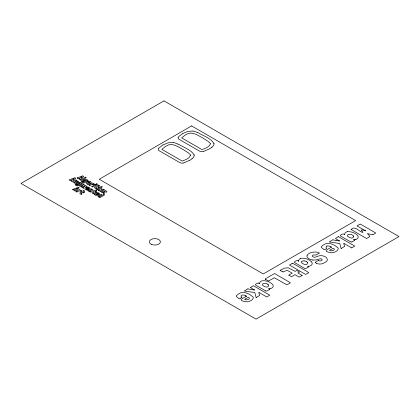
<?xml version="1.0" encoding="UTF-8"?>
<svg xmlns="http://www.w3.org/2000/svg" width="420" height="420" viewBox="0 0 420 420"><rect width="100%" height="100%" fill="white"/><g stroke="black" fill="none" stroke-linecap="round" stroke-linejoin="round"><path stroke-width="0.63" d="M86.51 186.338L86.226 186.653A5.061 2.924 0 0 1 86 186.805L85.349 187.189M73.894 178.836C72.66 180.233 71.752 179.34 73.831 178.81M77.359 188.412C76.114 189.814 75.222 188.911 77.296 188.386M81.848 176.935C80.603 178.337 79.706 177.44 81.779 176.915M100.165 188.906L99.986 188.622A0.64 0.373 0 0 0 99.629 188.533A0.619 0.357 0 0 0 99.173 188.633L97.692 189.499A3.465 2 0 0 1 97.346 189.672L97.346 189.672M319.284 253.076L318.859 253.407A14.516 8.379 0 0 1 318.418 253.675L315.871 255.066L313.478 254.909A3.208 1.853 0 0 0 313.026 255.066C310.527 256.195 314.171 257.88 315.52 257.024A8.841 5.103 0 0 0 316.444 256.751L316.838 256.615A5.933 3.423 0 0 0 316.974 256.562L317.21 256.473M158.398 148.727L158.466 148.607A7.24 4.179 0 0 1 158.876 148.055L162.923 145M178.222 137.282L178.285 137.167A7.24 4.179 0 0 1 178.694 136.61L182.747 133.555M80.64 183.057L80.661 183.026A0.73 0.42 0 0 0 80.603 182.705L80.404 182.548A1.748 1.008 0 0 0 79.485 182.243A1.139 0.656 0 0 0 79.049 182.264L78.713 182.311A1.607 0.924 0 0 0 78.314 182.438L77.915 182.59A3.659 2.111 0 0 0 77.579 182.758L77.002 183.083M86.94 180.206L86.961 180.175A0.73 0.42 0 0 0 86.909 179.849L86.709 179.697A1.748 1.008 0 0 0 85.79 179.393A1.139 0.656 0 0 0 85.349 179.413L85.019 179.461A1.607 0.924 0 0 0 84.614 179.582L84.221 179.734A3.659 2.111 0 0 0 83.879 179.902L83.302 180.227M74.781 181.676L74.928 182.002A0.64 0.373 0 0 0 75.29 182.091A0.619 0.357 0 0 0 75.742 181.991L77.07 181.204M91.313 190.344L91.166 190.019A0.64 0.373 0 0 0 90.804 189.929A0.619 0.357 0 0 0 90.347 190.029L88.867 190.895A3.465 2 0 0 1 88.52 191.069M84.641 186.491L84.567 186.212M105.073 191.798L105 191.52M83.045 185.572L82.903 185.246A0.64 0.373 0 0 0 82.541 185.157A0.619 0.357 0 0 0 82.084 185.262L80.603 186.123A3.465 2 0 0 1 80.262 186.296L80.215 186.312A1.076 0.619 0 0 1 79.936 186.181L79.558 185.966A1.853 1.071 0 0 0 79.354 185.85L82.514 184.002A3.927 2.268 0 0 1 82.714 183.897L82.856 183.976M103.478 190.88L103.373 190.575A0.64 0.373 0 0 0 102.979 190.465A0.619 0.357 0 0 0 102.522 190.57L101.078 191.415A3.465 2 0 0 1 100.695 191.609L100.695 191.604A1.076 0.619 0 0 1 100.375 191.489L100.044 191.299A1.853 1.071 0 0 0 99.787 191.158L102.953 189.31A3.927 2.268 0 0 1 103.147 189.21L103.294 189.284M71.652 180.5L71.227 180.915A3.129 1.806 0 0 0 71.111 181.041A3.292 1.901 0 0 0 71.988 181.592L75.705 178.216L75.259 177.996A3.418 1.974 0 0 1 75.122 177.922L75.038 177.87M192.066 158.708L191.903 158.834A23.52 13.577 0 0 1 190.176 160.01L189.824 160.23M211.89 147.263L211.727 147.394A23.52 13.577 0 0 1 209.995 148.57L209.69 148.759M96.721 188.312L96.616 188.391A3.25 1.874 0 0 1 95.828 188.858L94.474 187.619A1.008 0.583 0 0 1 94.547 187.425A15.498 8.946 0 0 1 96.028 186.459C96.296 185.619 96.779 185.803 98.117 185.236A4.52 2.609 0 0 1 98.511 185.031M95.96 190.05A4.52 2.609 0 0 0 95.571 190.255C94.416 190.785 93.518 190.622 93.466 191.473A15.498 8.946 0 0 0 91.985 192.439A1.008 0.583 0 0 0 91.927 192.638L93.235 193.846A3.25 1.874 0 0 0 94.033 193.394L94.169 193.331M81.926 193.93L81.764 193.751A3.544 2.042 0 0 1 81.427 193.494L81.396 193.473A0.882 0.509 0 0 1 81.202 193.116M244.818 299.213L247.842 297.523A10.757 6.211 0 0 1 248.031 297.418L248.698 297.476L249.396 298.347A1.748 1.008 0 0 1 249.338 298.678L248.656 299.313A4.673 2.699 0 0 1 248.147 299.57L246.566 299.864A2 1.155 0 0 1 245.831 299.775L244.808 299.324M329.794 250.152L332.819 248.462A10.757 6.211 0 0 1 333.013 248.357L333.674 248.414L334.373 249.286A1.748 1.008 0 0 1 334.315 249.617L333.632 250.252A4.673 2.699 0 0 1 333.123 250.509L331.548 250.803A2 1.155 0 0 1 330.808 250.714L329.779 250.257M75.138 181.388L76.676 180.469M82.682 185.866L81.186 186.758M84.273 186.784L82.777 187.677M90.946 190.638L89.45 191.531M99.75 189.252L98.238 190.155M103.131 191.168L101.588 192.092M104.711 192.092L104.029 192.507M102.223 186.9L100.517 188.008M240.156 298.442L241.994 297.187M86.462 188.386L86.814 188.176A3.187 1.838 0 0 0 87.155 188.402L88.205 188.974A5.119 2.956 0 0 0 88.625 189.173L89.733 188.26A1.292 0.745 0 0 0 89.707 188.018L89.45 187.698A2.567 1.48 0 0 0 88.421 187.136L88.179 187.073A1.355 0.782 0 0 0 87.208 187.052L87.166 187.078M96.064 193.93L96.416 193.72A3.187 1.838 0 0 0 96.758 193.946L97.813 194.523M280.208 270.265L284.692 268.097L288.372 267.845L295.197 271.373L296.798 270.422L299.481 272.05L297.859 272.958L300.998 274.717A15.073 8.699 0 0 1 302.169 275.468M90.253 183.367L91.198 182.506A1.418 0.819 0 0 0 90.993 182.117L90.788 181.939A3.061 1.769 0 0 0 90.584 181.808L90.184 181.587M103.178 193.006L103.903 192.581M95.776 184.27L96.548 183.792M75.768 180.017L73.421 181.356A5.061 2.924 0 0 0 73.19 181.508L72.907 181.828A1.538 0.887 0 0 0 73.348 182.333A1.544 0.892 0 0 0 74.288 182.6M83.627 188.16L84.016 187.94M90.3 192.014L90.788 191.735M99.125 190.617L99.608 190.339M104.066 193.473L104.549 193.195M80.745 183.031L80.834 182.978A0.619 0.357 0 0 1 80.95 182.91A4.589 2.651 0 0 1 81.207 182.994L81.926 183.419L77.936 185.708M87.045 180.18L87.139 180.122A0.619 0.357 0 0 1 87.255 180.059M81.223 193.116L82.583 192.323L83.633 192.927M87.791 181.666L87.402 181.897M189.693 160.309L183.645 162.944M209.517 148.864L203.469 151.499M87.728 181.703L87.959 181.571A3.008 1.738 0 0 1 88.221 181.435L88.289 181.409A1.806 1.045 0 0 1 88.457 181.346L88.741 181.262M163.013 144.947L168.158 142.8L173.061 142.501M182.831 133.502L187.982 131.355L192.88 131.061M372.876 234.743L375.737 232.984L360.433 224.133A0.793 0.457 0 0 0 360.255 224.086L358.517 225.005A12.989 7.502 0 0 0 357.084 225.95L365.705 230.848L364.082 230.391M292.467 263.193L289.464 265.057L305.634 274.428L308.768 272.701L305.592 270.627A55.293 31.92 0 0 0 304.574 270.07L293.024 263.498A35.144 20.291 0 0 1 292.514 263.161M266.579 278.135L274.554 273.504L290.351 282.707L289.17 283.621A19.593 11.314 0 0 1 288.708 283.889A14.926 8.621 0 0 1 288.398 284.056L286.681 284.75L274.37 277.772A5.345 3.087 0 0 1 273.966 278.03L268.475 280.996L265.76 279.468M87.26 181.976L86.756 182.27A2.452 1.412 0 0 0 86.331 182.616A1.27 0.735 0 0 0 86.173 182.989A1.533 0.882 0 0 0 86.468 183.498L87.376 184.044M76.97 191.972L79.333 190.801A2.221 1.281 0 0 1 79.989 191.147A3.176 1.832 0 0 1 80.309 191.441L81.538 190.785M89.975 185.419L92.342 184.249M84.641 191.116L83.359 191.861L84.436 192.418A0.735 0.425 0 0 1 84.215 192.602L83.727 192.864M96.133 185.12L92.689 187.031A2.835 1.638 0 0 1 92.431 186.895L91.896 186.58M88.52 191.069L88.494 191.084A1.076 0.619 0 0 1 88.2 190.948L87.822 190.738A1.78 1.029 0 0 0 87.617 190.622L90.778 188.774A3.927 2.268 0 0 1 90.972 188.669L90.993 188.664A2.867 1.654 0 0 0 91.219 188.806L91.817 189.1M99.361 185.551L98.086 186.296L99.162 186.853M96.815 190.57L95.534 191.315L95.77 191.441M266.007 278.465L265.493 278.764A1.465 0.845 0 0 0 265.272 278.911A0.714 0.41 0 0 0 265.361 279.132M315.168 262.416L315.194 262.406A9.718 5.612 0 0 0 316.36 263.225M256.174 297.596L259.728 295.412A16.133 9.313 0 0 0 259.523 294.798L259.234 294.084A17.74 10.243 0 0 1 258.998 293.47L258.841 292.415A6.195 3.575 0 0 1 259.67 292.845L266.711 296.956A7.392 4.268 0 0 0 267.624 296.468L269.771 295.187L253.407 285.737A4.442 2.562 0 0 0 252.588 286.172L250.593 287.59M341.15 248.535L344.705 246.351A16.133 9.313 0 0 0 344.5 245.737L344.211 245.023A17.74 10.243 0 0 1 343.975 244.409L343.817 243.353A6.195 3.575 0 0 1 344.647 243.784L351.687 247.895M372.781 234.801L369.217 234.014A21.341 12.322 0 0 0 368.582 233.851L367.705 233.725M78.162 183.293L78.278 183.23A1.591 0.919 0 0 1 78.43 183.152A1.591 0.919 0 0 1 79.259 182.994A0.662 0.383 0 0 1 79.679 183.094M84.467 180.442L84.583 180.374A1.591 0.919 0 0 1 84.735 180.301A1.591 0.919 0 0 1 85.564 180.138A0.662 0.383 0 0 1 85.985 180.238M245.301 296.851C240.576 299.455 238.649 300.468 246.109 301.822A4.3 2.483 0 0 0 247.527 301.77L249.354 301.276A8.599 4.961 0 0 0 251.144 300.468A8.552 4.935 0 0 0 252.588 299.297L253.302 297.796A4.037 2.331 0 0 0 253.024 296.966L249.863 294.546A16.117 9.303 0 0 0 246.094 292.913L243.821 292.457A5.271 3.04 0 0 0 242.114 292.467A4.562 2.635 0 0 0 240.539 292.908L238.418 294.053A14.327 8.274 0 0 0 238.051 294.278L236.497 295.559A3.197 1.848 0 0 0 236.345 296.473L239.232 298.867L239.736 298.683A5.959 3.439 0 0 0 240.156 298.436M92.022 191.042L92.673 190.659A5.061 2.924 0 0 0 92.904 190.507L93.188 190.192A1.538 0.887 0 0 0 92.741 189.688A1.544 0.892 0 0 0 91.807 189.42M100.847 189.646L101.498 189.263A5.061 2.924 0 0 0 101.724 189.11L102.008 188.795A1.544 0.892 0 0 0 100.632 188.024M105.788 192.497L106.433 192.119A5.061 2.924 0 0 0 106.664 191.966L106.948 191.646A1.58 0.913 0 0 0 105.567 190.895M91.549 191.31L90.977 191.63M300.206 258.668L300.342 258.594A2.903 1.675 0 0 1 301.471 258.237C305.114 257.969 309.062 259.282 311.619 261.928M77.48 184.926L76.514 184.978A0.583 0.336 0 0 1 76.388 184.826A0.562 0.326 0 0 1 76.54 184.527A2.945 1.701 0 0 0 75.679 184.023M83.78 182.075L82.819 182.128A0.583 0.336 0 0 1 82.693 181.976A0.562 0.326 0 0 1 82.84 181.671A2.945 1.701 0 0 0 81.979 181.172M90.137 183.44L89.696 183.671A18.233 10.526 0 0 1 89.103 183.965L88.4 184.228M98.448 187.304L98.952 187.047A0.735 0.425 0 0 0 99.167 186.874M95.902 192.323L96.401 192.066A0.735 0.425 0 0 0 96.616 191.898L95.834 191.468M88.442 182.338L87.591 182.957A0.814 0.467 0 0 0 87.791 183.178A1.323 0.761 0 0 0 87.911 183.246L88.977 183.115A4.378 2.525 0 0 0 89.213 182.989A2.399 1.386 0 0 0 89.471 182.821A0.619 0.357 0 0 0 89.502 182.327M103.672 194.465L102.181 195.3L101.551 194.728M86.121 187.52L85.985 187.593A4.835 2.793 0 0 0 85.103 188.265A1.874 1.082 0 0 0 84.851 188.953A1.37 0.793 0 0 0 85.103 189.226L85.696 189.593A4.3 2.483 0 0 0 85.817 189.656L86.121 189.809A1.087 0.63 0 0 0 86.956 189.966L87.638 189.719A14.695 8.484 0 0 0 88.2 189.452A0.924 0.536 0 0 0 87.964 189.299M351.85 241.936L350.989 242.036A4.043 2.336 0 0 1 350.7 241.889L340.914 236.213A7.434 4.295 0 0 0 340.463 235.919C339.638 235.247 342.746 233.636 343.707 234.024A4.069 2.352 0 0 1 344.195 234.355A3.082 1.78 0 0 0 344.516 234.596M87.507 187.798L87.869 187.698A0.536 0.31 0 0 1 88.158 187.714L88.373 187.792A0.956 0.551 0 0 1 88.694 188.039A0.698 0.404 0 0 1 88.51 188.454M97.114 193.342L97.477 193.242A0.536 0.31 0 0 1 97.76 193.258L97.981 193.337A0.956 0.551 0 0 1 98.296 193.583A0.698 0.404 0 0 1 98.112 193.998M77.474 177.812L82.787 175.859M77.401 177.839L77.054 177.975L77.873 178.495M72.986 189.284L78.304 187.331M72.912 189.315L72.571 189.452L73.39 189.966M317.599 256.321C320.056 255.26 323.048 255.507 325.358 256.82A6.857 3.959 0 0 1 326.377 257.628L327.175 258.92L327.311 259.996A5.922 3.418 0 0 1 326.975 260.909L326.823 261.13A7.135 4.121 0 0 1 326.303 261.692L322.964 263.487A9.886 5.707 0 0 1 321.573 263.875A5.297 3.056 0 0 1 318.161 263.87A4.898 2.83 0 0 1 316.339 263.24M74.839 177.755L69.106 179.876L69.92 180.39M99.209 196.928L99.146 196.938A0.672 0.389 0 0 1 98.585 196.901L98.401 196.812M347.456 231.688C351.099 231.425 355.047 232.733 357.604 235.379A7.229 4.174 0 0 1 358.187 236.644L358.034 237.809A4.405 2.541 0 0 1 357.32 238.644L356.564 239.122A7.691 4.442 0 0 1 355.913 239.468M304.059 260.894L303.755 260.883A2.405 1.391 0 0 0 302.5 261.062L302.012 261.272A3.381 1.953 0 0 0 301.723 261.445L301.403 261.707A1.748 1.008 0 0 0 301.193 262.211A1.087 0.63 0 0 0 301.24 262.363C302.757 264.28 308.054 266.285 307.471 262.4M332.887 239.852L336.053 240.419M247.91 288.913L251.076 289.48A27.038 15.614 0 0 0 253.559 289.905L254.693 290.02L252.326 288.703A15.236 8.794 0 0 1 250.572 287.6M89.948 185.435L89.938 185.43A1.412 0.819 0 0 1 89.633 185.288M76.939 191.987L76.928 191.982A1.412 0.819 0 0 1 76.624 191.84M84.877 185.53L85.097 185.561A1.58 0.913 0 0 1 86.536 186.338M74.403 182.616L74.408 182.726A2.037 1.176 0 0 0 74.209 182.852M83.407 184.632L83.422 184.522A2.037 1.176 0 0 0 83.617 184.396M103.866 189.945L103.861 189.835A2.037 1.176 0 0 0 104.055 189.703M91.67 189.404L91.686 189.294A2.037 1.176 0 0 0 91.88 189.168M103.756 194.423L103.861 194.46A4.253 2.457 0 0 1 104.092 194.586L104.302 194.707A3.46 1.995 0 0 1 104.606 194.906L99.892 197.678L99.351 197.379A3.092 1.785 0 0 1 98.984 197.148M93.203 183.661L93.529 183.745A2.914 1.68 0 0 1 94.232 184.028L94.406 184.133A1.801 1.04 0 0 1 94.537 184.217L93.329 184.884A3.176 1.832 0 0 0 93.025 184.579M80.194 190.213L80.519 190.297A2.914 1.68 0 0 1 81.228 190.58L81.396 190.685A1.801 1.04 0 0 1 81.527 190.769M363.689 230.286L363.169 230.15A8.804 5.082 0 0 0 362.791 230.055L361.121 229.877L362.644 231.971A11.834 6.83 0 0 1 362.911 232.328C359.893 232.486 355.304 225.535 351.797 228.979A12.805 7.392 0 0 1 350.968 229.388L358.087 233.578A20.601 11.891 0 0 0 358.885 234.092L366.608 238.523L369.448 236.754A4.394 2.536 0 0 1 369.852 236.544L369.406 235.804A22.538 13.015 0 0 0 368.949 235.274L367.789 233.987A2.699 1.559 0 0 1 367.684 233.846L367.652 233.783M245.138 295.402L244.876 295.292A1.717 0.992 0 0 0 244.687 295.223L242.881 294.971A2.42 1.397 0 0 0 241.936 295.118A3.78 2.184 0 0 0 241.369 295.402L241.012 296.273L241.957 297.166M330.115 246.341L329.852 246.23A1.717 0.992 0 0 0 329.663 246.162L327.857 245.91A2.42 1.397 0 0 0 326.912 246.057M99.451 196.445L100.076 196.471A4.898 2.825 0 0 0 101.314 195.778L101.341 195.521A1.407 0.814 0 0 0 101.052 195.353L100.7 195.248A0.662 0.383 0 0 0 100.349 195.248L100.07 195.332A2.389 1.381 0 0 0 99.561 195.589A1.502 0.866 0 0 0 99.178 195.988A0.788 0.452 0 0 0 99.367 196.413M75.889 179.939L75.947 179.97A6.106 3.523 0 0 1 76.209 180.107L76.76 180.411M99.026 190.68L98.968 190.654A6.106 3.523 0 0 1 98.705 190.517L98.154 190.208M103.939 193.52L103.908 193.505A6.106 3.523 0 0 1 103.645 193.368L103.094 193.064M83.528 188.223L83.501 188.213A6.106 3.523 0 0 1 83.207 188.06L82.656 187.751M282.796 271.819L283.253 272.024A6.064 3.502 0 0 1 283.421 271.913L283.973 271.577A11.807 6.815 0 0 1 285.448 270.926L286.892 270.532A2.084 1.202 0 0 1 287.627 270.538L292.199 273.152L288.708 275.173A3.119 1.801 0 0 1 289.065 275.352L291.659 276.722L294.882 274.649L299.187 277.111A4.762 2.751 0 0 1 299.371 276.985L301.87 275.667A2.809 1.622 0 0 0 302.164 275.473M102.17 186.827L101.346 186.391L96.437 189.226A1.78 1.029 0 0 1 96.647 189.341L97.015 189.556A1.076 0.619 0 0 0 97.298 189.693M103.992 189.635L103.394 189.347M83.559 184.328L82.955 184.034M74.272 182.921L74.876 183.215A2.867 1.654 0 0 1 75.096 183.356L75.117 183.346A3.927 2.268 0 0 0 75.311 183.246L78.477 181.398A1.78 1.029 0 0 1 78.272 181.283L77.926 181.078A1.076 0.619 0 0 0 77.621 180.931L77.6 180.936A3.738 2.158 0 0 0 77.081 181.204M338.389 236.675L354.753 246.125L352.611 247.412A7.392 4.268 0 0 1 351.692 247.9M330.183 246.372L331.58 247.139M245.207 295.433L246.603 296.2M93.251 183.44L92.61 183.12A2.867 1.654 0 0 1 92.384 182.973L92.363 182.984A3.927 2.268 0 0 0 92.169 183.083L89.003 184.931A1.895 1.092 0 0 1 89.213 185.047L89.623 185.293M80.241 189.998L79.601 189.672A2.867 1.654 0 0 1 79.375 189.525L79.354 189.535A3.927 2.268 0 0 0 79.16 189.641L75.994 191.489A1.895 1.092 0 0 1 76.204 191.599L76.618 191.846M83.223 181.582L83.596 181.781A0.761 0.441 0 0 0 84.1 181.902M76.918 184.433L77.291 184.632A0.761 0.441 0 0 0 77.8 184.753M87.974 189.294L87.433 188.995M99.288 185.514L98.611 185.084M96.721 190.523L96.064 190.103M84.567 191.079L83.89 190.649M96.647 188.276L96.49 188.186A3.544 2.042 0 0 1 96.148 187.929L96.117 187.908A0.882 0.509 0 0 1 95.923 187.551L97.309 186.758L98.354 187.367M94.111 193.3L93.938 193.205A3.544 2.042 0 0 1 93.602 192.948A0.882 0.509 0 0 1 93.377 192.57L94.757 191.777L95.807 192.386M81.081 194.402L79.753 193.184A1.008 0.583 0 0 1 79.826 192.99A15.498 8.946 0 0 1 81.302 192.024C81.401 191.263 82.194 191.273 83.396 190.801A4.52 2.609 0 0 1 83.785 190.596M258.731 283.085C257.843 282.733 254.704 284.282 255.481 284.986A7.434 4.295 0 0 1 255.932 285.274L265.724 290.95M79.721 178.222L79.438 178.075A3.806 2.2 0 0 0 79.039 178.206L78.755 178.311A4.3 2.483 0 0 1 78.015 178.563M71.767 180.122L71.458 179.981A3.806 2.2 0 0 0 71.085 180.107L70.802 180.212A4.3 2.483 0 0 1 70.067 180.464M75.238 189.698L74.949 189.546A3.806 2.2 0 0 0 74.55 189.683L74.267 189.787A4.3 2.483 0 0 1 73.532 190.04M97.041 194.539L97.582 194.838A0.924 0.536 0 0 1 97.797 194.975A14.695 8.484 0 0 1 97.246 195.269L96.558 195.5A1.087 0.63 0 0 1 95.734 195.347L95.445 195.216A4.3 2.483 0 0 1 95.303 195.137L94.705 194.77A1.37 0.793 0 0 1 94.474 194.497M319.158 252.982L316.134 252L312.296 252.247A9.665 5.581 0 0 0 309.041 253.491A7.324 4.232 0 0 0 307.156 255.297M101.504 192.145L102.055 192.454A6.106 3.523 0 0 0 102.317 192.591L102.38 192.617A3.265 1.885 0 0 1 102.543 192.512L104.554 191.373A0.677 0.389 0 0 1 104.927 191.468M87.98 188.239L87.502 187.96M81.07 186.837L81.617 187.147A6.106 3.523 0 0 0 81.879 187.283L81.942 187.309A3.265 1.885 0 0 1 82.105 187.204L84.121 186.065A0.677 0.389 0 0 1 84.488 186.16M89.334 191.604L89.88 191.914A6.106 3.523 0 0 0 90.142 192.05M97.151 193.536L97.955 194.014M95.844 184.931L95.466 184.7M90.069 181.514L90.116 181.545A2.216 1.281 0 0 0 89.476 181.293A0.898 0.514 0 0 0 88.804 181.225M83.155 181.55L82.677 181.12A0.94 0.546 0 0 1 82.698 180.794A3.581 2.069 0 0 1 83.317 180.238M76.855 184.401L76.377 183.971A0.94 0.546 0 0 1 76.398 183.645A3.581 2.069 0 0 1 77.012 183.089M96.684 183.713L97.582 184.254L96.621 184.748A1.449 0.84 0 0 1 96.395 184.637L95.902 184.343M85.423 177.166L86.32 177.707L81.323 180.474A2.835 1.638 0 0 1 81.102 180.353L80.535 180.023M78.519 187.451L78.593 187.499A3.418 1.974 0 0 0 78.724 187.572L79.17 187.792L75.469 191.153A3.292 1.901 0 0 1 74.597 190.612M82.992 175.97L83.076 176.022A3.418 1.974 0 0 0 83.213 176.096L83.654 176.316L79.958 179.681A3.292 1.901 0 0 1 79.081 179.141A3.129 1.806 0 0 1 79.16 179.035L79.601 178.6A3.985 2.3 0 0 0 79.853 178.322M95.44 184.679L95.256 184.569A8.001 4.62 0 0 0 94.411 185.021L91.933 186.448A8.311 4.799 0 0 1 91.791 186.522M87.995 188.249L88.347 188.47M98.28 196.733C96.91 195.736 99.708 194.455 100.674 194.455A0.819 0.473 0 0 1 100.973 194.502A2.131 1.228 0 0 1 101.561 194.722M86.079 180.296L86.195 180.6A7.87 4.541 0 0 1 85.16 181.293A1.344 0.777 0 0 1 84.798 181.44A0.546 0.315 0 0 1 84.352 181.335A0.929 0.536 0 0 1 83.989 180.931A1.292 0.745 0 0 1 84.41 180.479M79.779 183.152L79.873 183.477A7.87 4.541 0 0 1 78.86 184.144A1.344 0.777 0 0 1 78.493 184.291M298.211 260.904L298.231 260.92A4.069 2.352 0 0 0 297.722 260.573C296.846 260.216 293.675 261.76 294.478 262.469A7.434 4.295 0 0 1 294.929 262.762L304.721 268.433A4.043 2.336 0 0 0 304.973 268.564L305.865 268.485A21.851 12.616 0 0 0 306.737 268.028L308.7 266.884A3.344 1.932 0 0 1 308.495 266.737L308.248 266.558A4.1 2.368 0 0 0 307.645 266.165A2.205 1.276 0 0 0 308.952 266.269A2.567 1.48 0 0 0 309.939 266.023A7.691 4.442 0 0 0 310.58 265.671L311.336 265.193A4.405 2.541 0 0 0 312.05 264.353L312.202 263.193A7.229 4.174 0 0 0 311.619 261.928M99.057 193.247L99.309 193.562A1.292 0.745 0 0 1 99.341 193.809L98.259 194.728A5.119 2.956 0 0 1 97.813 194.518M268.48 284.912C269.068 288.792 263.744 286.802 262.243 284.875A1.087 0.63 0 0 1 262.201 284.723A1.748 1.008 0 0 1 262.411 284.225L262.731 283.957A3.381 1.953 0 0 1 263.014 283.789L263.508 283.579A2.405 1.391 0 0 1 264.757 283.395L265.062 283.411A3.654 2.111 0 0 1 267.199 284.009M341.114 248.556L339.785 243.495L329.259 241.946L331.716 240.424A5.518 3.187 0 0 1 332.871 239.841M256.137 297.617L254.809 292.556L244.283 291.007L246.74 289.485A5.518 3.187 0 0 1 247.895 288.902M213.875 143.351C210.578 138.112 203.779 136.148 198.723 133.024A36.934 21.325 0 0 0 197.799 132.605M194.05 154.791C190.754 149.562 183.96 147.588 178.904 144.47A36.934 21.325 0 0 0 177.98 144.049M213.89 143.435L213.932 143.74M194.072 154.88L194.108 155.185M158.356 148.822A3.591 2.074 0 0 0 159.296 150.801L179.645 162.519A3.591 2.074 0 0 0 183.514 162.976M173.177 142.443A15.661 9.04 0 0 1 177.896 144.102M194.234 155.185A9.933 5.733 0 0 1 191.993 158.671M178.18 137.377A3.591 2.074 0 0 0 179.12 139.356L199.469 151.074A3.591 2.074 0 0 0 203.333 151.531M192.995 130.998A15.661 9.04 0 0 1 197.72 132.657M214.058 143.74A9.933 5.733 0 0 1 211.816 147.226M81.858 193.94A3.25 1.874 0 0 1 81.107 194.418M74.576 190.612A3.129 1.806 0 0 1 74.671 190.512L75.117 190.076A3.985 2.3 0 0 0 75.369 189.798M94.453 194.502A1.874 1.082 0 0 1 94.726 193.814A4.835 2.793 0 0 1 95.545 193.163L95.729 193.064A7.628 4.405 0 0 1 96.716 192.628L96.815 192.607A1.355 0.782 0 0 1 97.781 192.623L98.028 192.685A2.567 1.48 0 0 1 99.062 193.242M95.823 194.534A0.956 0.551 0 0 1 95.928 194.061M96.007 194.644A0.625 0.357 0 0 0 96.353 194.686A0.887 0.509 0 0 0 96.894 194.518M86.137 187.525A7.628 4.405 0 0 1 87.108 187.084M86.216 188.99A0.956 0.551 0 0 1 86.32 188.517M86.751 189.137A0.625 0.357 0 0 1 86.405 189.1M87.292 188.969A0.887 0.509 0 0 1 86.761 189.168M83.543 184.648A1.544 0.892 0 0 1 84.908 185.399M77.931 185.708A0.803 0.467 0 0 1 77.611 185.845L77.411 185.85A1.486 0.856 0 0 1 76.319 185.645L75.542 185.178A1.732 0.997 0 0 1 75.201 184.422A1.486 0.856 0 0 1 75.6 184.07M78.104 183.33A1.292 0.745 0 0 0 77.711 183.782A0.929 0.536 0 0 0 78.046 184.186A0.546 0.315 0 0 0 78.487 184.312M71.904 180.222A3.985 2.3 0 0 1 71.642 180.5M103.982 189.956A1.544 0.892 0 0 1 105.347 190.706M92.368 184.228A2.221 1.281 0 0 1 92.998 184.59M89.46 182.348A1.003 0.578 0 0 0 88.867 182.154A1.318 0.761 0 0 0 88.463 182.348M88.331 184.238A0.913 0.53 0 0 1 87.78 184.175M87.785 184.175A2.173 1.255 0 0 1 87.37 184.044M81.9 181.214A1.486 0.856 0 0 0 81.501 181.566A1.732 0.997 0 0 0 81.842 182.322L82.624 182.794A1.486 0.856 0 0 0 83.711 182.999L83.906 182.984A0.803 0.467 0 0 0 84.231 182.852L88.226 180.563L87.507 180.143A4.589 2.651 0 0 0 87.308 180.043M80.467 179.981A10.542 6.085 0 0 0 80.64 179.891L84.058 177.891A9.97 5.754 0 0 1 85.412 177.156M265.766 279.463A1.675 0.966 0 0 1 265.33 279.143M245.311 296.856A10.615 6.127 0 0 1 246.593 296.195M267.178 284.025A9.014 5.203 0 0 1 268.501 284.902M258.725 283.085A4.069 2.352 0 0 1 259.214 283.416A3.082 1.78 0 0 0 259.539 283.657M259.618 283.652A6.132 3.539 0 0 1 261.203 281.18L261.345 281.106A2.903 1.675 0 0 1 262.474 280.749C266.123 280.487 270.07 281.794 272.627 284.44A7.229 4.174 0 0 1 273.21 285.705L273.058 286.87A4.405 2.541 0 0 1 272.344 287.705L271.588 288.183A7.691 4.442 0 0 1 270.937 288.53A2.567 1.48 0 0 1 269.95 288.76M269.955 288.781A2.205 1.276 0 0 1 268.653 288.671A4.1 2.368 0 0 1 269.252 289.07L269.498 289.254A3.344 1.932 0 0 0 269.703 289.396L267.74 290.54A21.851 12.616 0 0 1 266.873 290.997L265.976 291.081A4.043 2.336 0 0 1 265.724 290.95M282.865 271.761A10.831 6.253 0 0 1 280.103 270.312M306.169 261.513A9.014 5.203 0 0 1 307.493 262.39M304.059 260.888A3.654 2.111 0 0 1 306.191 261.497M298.531 261.146A3.082 1.78 0 0 1 298.237 260.92M298.61 261.14A6.132 3.539 0 0 1 300.2 258.668M315.268 262.432A12.684 7.324 0 0 1 318.538 260.421M318.596 260.463A1.622 0.94 0 0 0 318.864 260.673A1.444 0.835 0 0 0 319.767 260.92L320.276 260.904A3.544 2.047 0 0 0 321.017 260.788L322.287 259.796L321.237 258.778A1.68 0.971 0 0 0 320.675 258.715L318.932 259.098A8.159 4.709 0 0 1 312.417 259.98M312.428 259.959A6.405 3.696 0 0 1 309.33 259.024A7.166 4.137 0 0 1 307.419 257.402L307.141 256.861A5.066 2.924 0 0 1 307.162 255.297M331.569 247.133A10.615 6.127 0 0 0 330.293 247.795C325.553 250.367 323.631 251.422 331.086 252.761A4.3 2.483 0 0 0 332.504 252.709L334.331 252.215A8.599 4.961 0 0 0 336.121 251.407A8.552 4.935 0 0 0 337.565 250.236L338.284 248.734A4.037 2.331 0 0 0 338.006 247.905L334.803 245.459A16.117 9.303 0 0 0 331.076 243.852L328.797 243.395A5.271 3.04 0 0 0 327.096 243.406A4.562 2.635 0 0 0 325.516 243.847L323.4 244.991A14.327 8.274 0 0 0 323.027 245.217L321.479 246.498A3.197 1.848 0 0 0 321.321 247.412L324.209 249.805L324.713 249.622A5.959 3.439 0 0 0 325.132 249.375C328.613 247.994 325.059 248.057 326.34 246.341A3.78 2.184 0 0 1 326.907 246.057M336.058 240.413A27.038 15.614 0 0 0 338.536 240.844L339.67 240.959L337.307 239.642A15.236 8.794 0 0 1 335.548 238.534L337.554 237.106A4.442 2.562 0 0 1 338.373 236.665M344.594 234.591A6.132 3.539 0 0 1 346.18 232.118L346.322 232.045A2.903 1.675 0 0 1 347.456 231.688M355.919 239.474A2.567 1.48 0 0 1 354.931 239.699M354.937 239.72A2.205 1.276 0 0 1 353.63 239.61A4.1 2.368 0 0 1 354.228 240.009L354.475 240.193A3.344 1.932 0 0 0 354.68 240.334L352.721 241.479A21.851 12.616 0 0 1 351.85 241.936M353.698 236.612C352.553 239.736 348.92 237.326 347.219 235.814A1.087 0.63 0 0 1 347.177 235.662A1.748 1.008 0 0 1 347.393 235.163L347.707 234.896A3.381 1.953 0 0 1 347.991 234.728L348.485 234.518A2.405 1.391 0 0 1 349.734 234.334L350.038 234.35A3.654 2.111 0 0 1 352.175 234.948A9.014 5.203 0 0 1 353.477 235.841L353.698 236.612M190.528 155.332C189.383 158.655 185.215 159.878 182.18 161.049L161.831 149.331L165.548 146.412A17.624 10.175 0 0 1 166.682 145.798C171.302 142.79 176.484 145.792 180.626 148.129A137.634 79.464 0 0 1 183.241 149.609L188.218 152.775L190.291 154.649A3.098 1.79 0 0 1 190.528 155.332M210.352 143.887C209.207 147.21 205.039 148.433 201.999 149.604L181.655 137.886L185.372 134.967A17.624 10.175 0 0 1 186.501 134.353C191.126 131.345 196.303 134.347 200.45 136.684A137.634 79.464 0 0 1 203.065 138.164L208.042 141.33L210.11 143.204A3.098 1.79 0 0 1 210.352 143.887M163.968 100.884L21 183.424L256.032 319.116L399 236.576L163.968 100.884M191.62 125.916L99.241 179.251L263.261 273.945L355.64 220.61L191.62 125.916M151.594 244.435A5.554 3.208 0 0 0 160.377 242.172A5.554 3.208 0 0 0 152.586 238.912A5.554 3.208 0 0 0 151.594 244.435"/></g></svg>
